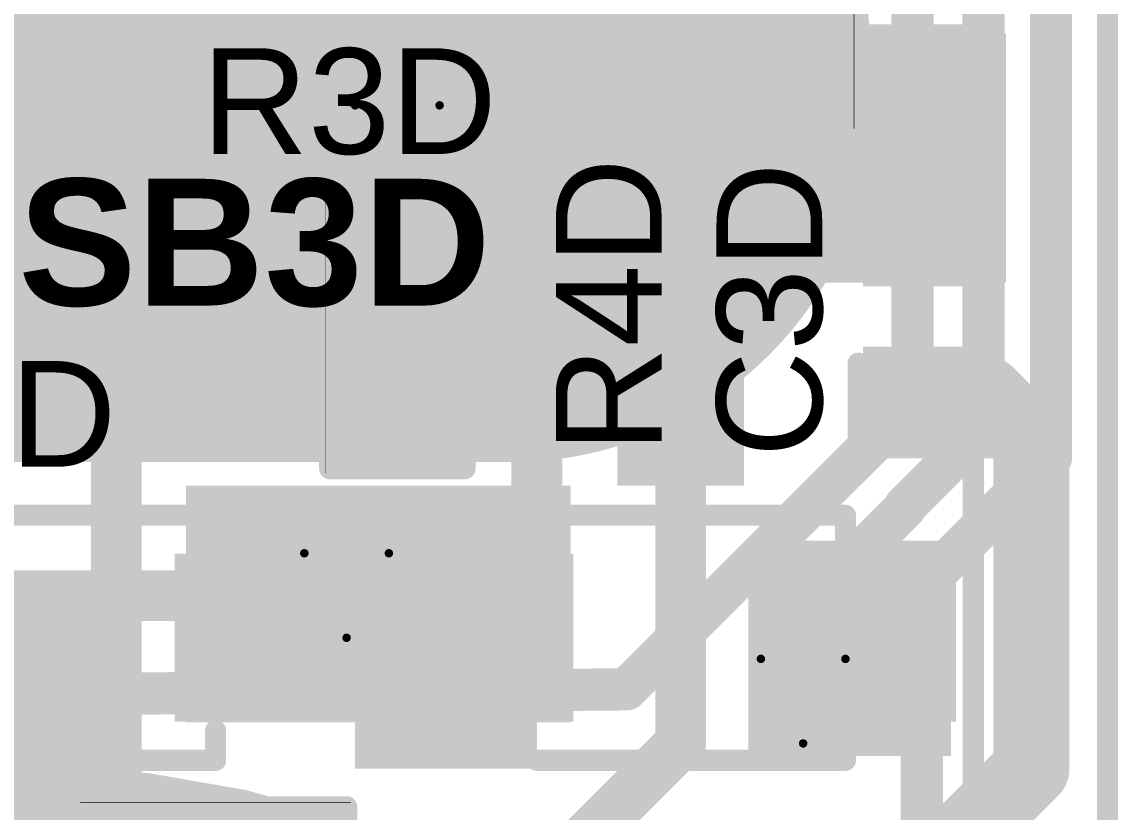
# Model space of a CAD drawing. Header units: inches. Extents: x -4.2 to 12.6, y -6.1 to 3.
# Drawn here: x 0.1475 to 0.4069, y -5.022 to -4.835 of the extents above; entities that cross this region are included whole.
import ezdxf

# ---------------------------------------------------------------- set-up
doc = ezdxf.new("R2010")
doc.units = ezdxf.units.IN
doc.header["$MEASUREMENT"] = 0
for name, color, linetype in [('Board Outline', 216, 'Continuous'), ('Bottom Layer', 5, 'Continuous'), ('Bottom Overlay', 54, 'Continuous'), ('Bottom Paste', 16, 'Continuous'), ('Drill Drawing', 1, 'Continuous'), ('Flex_Ribbon Bottom Coverlay', 6, 'Continuous'), ('Flex_Ribbon Top Overlay', 2, 'Continuous'), ('Top Layer', 1, 'Continuous'), ('Top Paste', 8, 'Continuous'), ('Top Solder', 216, 'Continuous'), ('Via Holes', 16, 'Continuous')]:
    doc.layers.add(name, color=color, linetype=linetype)
doc.styles.add('Arial', font='', dxfattribs={"height": 0.2})
doc.styles.add('Arial_Bold', font='', dxfattribs={"height": 0.2})
doc.styles.get('Arial').set_extended_font_data('Arial')
doc.styles.get('Arial_Bold').set_extended_font_data('Arial', bold=True)

# ---------------------------------------------------------------- blocks, each defined once
blk = doc.blocks.new('S______B______0402_88')
at = {"layer": 'Top Layer'}
for points in [[(-0.0275, -0.0125), (-0.0275, 0.0125), (-0.0095, 0.0125), (-0.0095, -0.0125)], [(0.0095, -0.0125), (0.0095, 0.0125), (0.0275, 0.0125), (0.0275, -0.0125)]]:
    blk.add_hatch(color=1, dxfattribs=at).paths.add_polyline_path(points)
at = {"layer": 'Top Paste'}
for points in [[(-0.0275, -0.0125), (-0.0275, 0.0125), (-0.0095, 0.0125), (-0.0095, -0.0125)], [(0.0095, -0.0125), (0.0095, 0.0125), (0.0275, 0.0125), (0.0275, -0.0125)]]:
    blk.add_hatch(color=8, dxfattribs=at).paths.add_polyline_path(points)
at = {"layer": 'Top Solder'}
for points in [[(-0.02967, -0.01467), (-0.02967, 0.01467), (-0.00733, 0.01467), (-0.00733, -0.01467)], [(-0.02967, -0.01467), (-0.02967, 0.01467), (-0.00733, 0.01467), (-0.00733, -0.01467)], [(0.00733, -0.01467), (0.00733, 0.01467), (0.02967, 0.01467), (0.02967, -0.01467)], [(0.00733, -0.01467), (0.00733, 0.01467), (0.02967, 0.01467), (0.02967, -0.01467)]]:
    blk.add_hatch(color=216, dxfattribs=at).paths.add_polyline_path(points)
at = {"layer": 'Flex_Ribbon Top Overlay'}
for points in [[(-0.031, -0.016, 0.005, 0.005, 0), (-0.031, 0.016, 0.005, 0.005, 0)], [(0.031, 0.016, 0.005, 0.005, 0), (-0.031, 0.016, 0.005, 0.005, 0)], [(0.031, -0.016, 0.005, 0.005, 0), (0.031, 0.016, 0.005, 0.005, 0)], [(0.031, -0.016, 0.005, 0.005, 0), (-0.031, -0.016, 0.005, 0.005, 0)], [(0.032, -0.017, 0.000127, 0.000127, 0), (-0.032, -0.017, 0.000127, 0.000127, 0)]]:
    blk.add_lwpolyline(points, format="xyseb", dxfattribs=at)
for points in [[(-0.03225, 0.016, 0.0025, 0.0025, 1), (-0.02975, 0.016, 0.0025, 0.0025, 1)], [(-0.03225, 0.016, 0.0025, 0.0025, 1), (-0.02975, 0.016, 0.0025, 0.0025, 1)], [(0.02975, 0.016, 0.0025, 0.0025, 1), (0.03225, 0.016, 0.0025, 0.0025, 1)], [(0.02975, 0.016, 0.0025, 0.0025, 1), (0.03225, 0.016, 0.0025, 0.0025, 1)], [(-0.03225, -0.016, 0.0025, 0.0025, 1), (-0.02975, -0.016, 0.0025, 0.0025, 1)], [(-0.03225, -0.016, 0.0025, 0.0025, 1), (-0.02975, -0.016, 0.0025, 0.0025, 1)], [(0.02975, -0.016, 0.0025, 0.0025, 1), (0.03225, -0.016, 0.0025, 0.0025, 1)], [(0.02975, -0.016, 0.0025, 0.0025, 1), (0.03225, -0.016, 0.0025, 0.0025, 1)], [(-0.03203, -0.017, 0.0000635, 0.0000635, 1), (-0.03197, -0.017, 0.0000635, 0.0000635, 1)], [(0.03197, -0.017, 0.0000635, 0.0000635, 1), (0.03203, -0.017, 0.0000635, 0.0000635, 1)]]:
    blk.add_lwpolyline(points, format="xyseb", close=True, dxfattribs=at)
blk = doc.blocks.new('R___0402_151')
at = {"layer": 'Top Layer'}
for points in [[(-0.0275, -0.0125), (-0.0275, 0.0125), (-0.0095, 0.0125), (-0.0095, -0.0125)], [(0.0095, -0.0125), (0.0095, 0.0125), (0.0275, 0.0125), (0.0275, -0.0125)]]:
    blk.add_hatch(color=1, dxfattribs=at).paths.add_polyline_path(points)
at = {"layer": 'Top Paste'}
for points in [[(-0.0275, -0.0125), (-0.0275, 0.0125), (-0.0095, 0.0125), (-0.0095, -0.0125)], [(0.0095, -0.0125), (0.0095, 0.0125), (0.0275, 0.0125), (0.0275, -0.0125)]]:
    blk.add_hatch(color=8, dxfattribs=at).paths.add_polyline_path(points)
at = {"layer": 'Top Solder'}
for points in [[(-0.02967, -0.01467), (-0.02967, 0.01467), (-0.00733, 0.01467), (-0.00733, -0.01467)], [(-0.02967, -0.01467), (-0.02967, 0.01467), (-0.00733, 0.01467), (-0.00733, -0.01467)], [(0.00733, -0.01467), (0.00733, 0.01467), (0.02967, 0.01467), (0.02967, -0.01467)], [(0.00733, -0.01467), (0.00733, 0.01467), (0.02967, 0.01467), (0.02967, -0.01467)]]:
    blk.add_hatch(color=216, dxfattribs=at).paths.add_polyline_path(points)
at = {"layer": 'Flex_Ribbon Top Overlay'}
for points in [[(-0.031, 0.016, 0.005, 0.005, 0), (-0.031, -0.016, 0.005, 0.005, 0)], [(0.031, 0.016, 0.005, 0.005, 0), (-0.031, 0.016, 0.005, 0.005, 0)], [(0.031, 0.016, 0.005, 0.005, 0), (0.031, -0.016, 0.005, 0.005, 0)], [(0.031, -0.016, 0.005, 0.005, 0), (-0.031, -0.016, 0.005, 0.005, 0)], [(0.032, -0.017, 0.000127, 0.000127, 0), (-0.032, -0.017, 0.000127, 0.000127, 0)]]:
    blk.add_lwpolyline(points, format="xyseb", dxfattribs=at)
for points in [[(-0.03225, 0.016, 0.0025, 0.0025, 1), (-0.02975, 0.016, 0.0025, 0.0025, 1)], [(-0.03225, 0.016, 0.0025, 0.0025, 1), (-0.02975, 0.016, 0.0025, 0.0025, 1)], [(0.02975, 0.016, 0.0025, 0.0025, 1), (0.03225, 0.016, 0.0025, 0.0025, 1)], [(0.02975, 0.016, 0.0025, 0.0025, 1), (0.03225, 0.016, 0.0025, 0.0025, 1)], [(-0.03225, -0.016, 0.0025, 0.0025, 1), (-0.02975, -0.016, 0.0025, 0.0025, 1)], [(-0.03225, -0.016, 0.0025, 0.0025, 1), (-0.02975, -0.016, 0.0025, 0.0025, 1)], [(0.02975, -0.016, 0.0025, 0.0025, 1), (0.03225, -0.016, 0.0025, 0.0025, 1)], [(0.02975, -0.016, 0.0025, 0.0025, 1), (0.03225, -0.016, 0.0025, 0.0025, 1)], [(-0.03203, -0.017, 0.0000635, 0.0000635, 1), (-0.03197, -0.017, 0.0000635, 0.0000635, 1)], [(0.03197, -0.017, 0.0000635, 0.0000635, 1), (0.03203, -0.017, 0.0000635, 0.0000635, 1)]]:
    blk.add_lwpolyline(points, format="xyseb", close=True, dxfattribs=at)
blk = doc.blocks.new('R___0402_158')
at = {"layer": 'Top Layer'}
for points in [[(-0.0275, -0.0125), (-0.0275, 0.0125), (-0.0095, 0.0125), (-0.0095, -0.0125)], [(0.0095, -0.0125), (0.0095, 0.0125), (0.0275, 0.0125), (0.0275, -0.0125)]]:
    blk.add_hatch(color=1, dxfattribs=at).paths.add_polyline_path(points)
at = {"layer": 'Top Paste'}
for points in [[(-0.0275, -0.0125), (-0.0275, 0.0125), (-0.0095, 0.0125), (-0.0095, -0.0125)], [(0.0095, -0.0125), (0.0095, 0.0125), (0.0275, 0.0125), (0.0275, -0.0125)]]:
    blk.add_hatch(color=8, dxfattribs=at).paths.add_polyline_path(points)
at = {"layer": 'Top Solder'}
for points in [[(-0.02967, -0.01467), (-0.02967, 0.01467), (-0.00733, 0.01467), (-0.00733, -0.01467)], [(-0.02967, -0.01467), (-0.02967, 0.01467), (-0.00733, 0.01467), (-0.00733, -0.01467)], [(0.00733, -0.01467), (0.00733, 0.01467), (0.02967, 0.01467), (0.02967, -0.01467)], [(0.00733, -0.01467), (0.00733, 0.01467), (0.02967, 0.01467), (0.02967, -0.01467)]]:
    blk.add_hatch(color=216, dxfattribs=at).paths.add_polyline_path(points)
at = {"layer": 'Flex_Ribbon Top Overlay'}
for points in [[(-0.031, -0.016, 0.005, 0.005, 0), (-0.031, 0.016, 0.005, 0.005, 0)], [(0.031, 0.016, 0.005, 0.005, 0), (-0.031, 0.016, 0.005, 0.005, 0)], [(0.031, -0.016, 0.005, 0.005, 0), (0.031, 0.016, 0.005, 0.005, 0)], [(0.031, -0.016, 0.005, 0.005, 0), (-0.031, -0.016, 0.005, 0.005, 0)], [(0.032, -0.017, 0.000127, 0.000127, 0), (-0.032, -0.017, 0.000127, 0.000127, 0)]]:
    blk.add_lwpolyline(points, format="xyseb", dxfattribs=at)
for points in [[(-0.03225, 0.016, 0.0025, 0.0025, 1), (-0.02975, 0.016, 0.0025, 0.0025, 1)], [(-0.03225, 0.016, 0.0025, 0.0025, 1), (-0.02975, 0.016, 0.0025, 0.0025, 1)], [(0.02975, 0.016, 0.0025, 0.0025, 1), (0.03225, 0.016, 0.0025, 0.0025, 1)], [(0.02975, 0.016, 0.0025, 0.0025, 1), (0.03225, 0.016, 0.0025, 0.0025, 1)], [(-0.03225, -0.016, 0.0025, 0.0025, 1), (-0.02975, -0.016, 0.0025, 0.0025, 1)], [(-0.03225, -0.016, 0.0025, 0.0025, 1), (-0.02975, -0.016, 0.0025, 0.0025, 1)], [(0.02975, -0.016, 0.0025, 0.0025, 1), (0.03225, -0.016, 0.0025, 0.0025, 1)], [(0.02975, -0.016, 0.0025, 0.0025, 1), (0.03225, -0.016, 0.0025, 0.0025, 1)], [(-0.03203, -0.017, 0.0000635, 0.0000635, 1), (-0.03197, -0.017, 0.0000635, 0.0000635, 1)], [(0.03197, -0.017, 0.0000635, 0.0000635, 1), (0.03203, -0.017, 0.0000635, 0.0000635, 1)]]:
    blk.add_lwpolyline(points, format="xyseb", close=True, dxfattribs=at)
blk = doc.blocks.new('_EMG________B_200')
at = {"layer": 'Bottom Layer'}
h = blk.add_hatch(color=5, dxfattribs=at)
edge = h.paths.add_edge_path()
edge.add_arc((-0.11417, 0.0005), 0.08268, 90, 270)
edge.add_line((-0.11417, -0.08217), (0.11417, -0.08217))
edge.add_arc((0.11417, 0.0005), 0.08268, 270, 450)
edge.add_line((0.11417, 0.08318), (-0.11417, 0.08318))
at = {"layer": 'Bottom Paste'}
h = blk.add_hatch(color=16, dxfattribs=at)
edge = h.paths.add_edge_path()
edge.add_arc((-0.11417, 0.0005), 0.08268, 90, 270)
edge.add_line((-0.11417, -0.08217), (0.11417, -0.08217))
edge.add_arc((0.11417, 0.0005), 0.08268, 270, 450)
edge.add_line((0.11417, 0.08318), (-0.11417, 0.08318))
at = {"layer": 'Flex_Ribbon Bottom Coverlay'}
h = blk.add_hatch(color=6, dxfattribs=at)
edge = h.paths.add_edge_path()
edge.add_arc((-0.11417, 0.0005), 0.08668, 90, 270)
edge.add_line((-0.11417, -0.08617), (0.11417, -0.08617))
edge.add_arc((0.11417, 0.0005), 0.08668, 270, 450)
edge.add_line((0.11417, 0.08718), (-0.11417, 0.08718))
h = blk.add_hatch(color=6, dxfattribs=at)
edge = h.paths.add_edge_path()
edge.add_arc((-0.11417, 0.0005), 0.08668, 90, 270)
edge.add_line((-0.11417, -0.08617), (0.11417, -0.08617))
edge.add_arc((0.11417, 0.0005), 0.08668, 270, 450)
edge.add_line((0.11417, 0.08718), (-0.11417, 0.08718))
at = {"layer": 'Bottom Overlay'}
blk.add_lwpolyline([(0.22375, -0.43172, 0.005, 0.005, 0), (0.22375, 0.43172, 0.005, 0.005, 0)], format="xyseb", dxfattribs=at)
blk = doc.blocks.new('SOD_323_214')
at = {"layer": 'Flex_Ribbon Top Overlay'}
for points in [[(-0.079, 0.019), (-0.036, 0.019), (-0.036, 0.031), (-0.079, 0.031)], [(-0.079, -0.02), (-0.062, -0.02), (-0.062, 0.02), (-0.079, 0.02)], [(-0.079, -0.031), (-0.036, -0.031), (-0.036, -0.019), (-0.079, -0.019)]]:
    blk.add_hatch(color=2, dxfattribs=at).paths.add_polyline_path(points)
at = {"layer": 'Top Layer'}
for points in [[(-0.02953, -0.01772), (-0.06102, -0.01772), (-0.06102, 0.01772), (-0.02953, 0.01772)], [(0.06102, -0.01772), (0.02953, -0.01772), (0.02953, 0.01772), (0.06102, 0.01772)]]:
    blk.add_hatch(color=1, dxfattribs=at).paths.add_polyline_path(points)
at = {"layer": 'Top Paste'}
for points in [[(-0.02953, -0.01772), (-0.06102, -0.01772), (-0.06102, 0.01772), (-0.02953, 0.01772)], [(0.06102, -0.01772), (0.02953, -0.01772), (0.02953, 0.01772), (0.06102, 0.01772)]]:
    blk.add_hatch(color=8, dxfattribs=at).paths.add_polyline_path(points)
at = {"layer": 'Top Solder'}
for points in [[(-0.02736, -0.01988), (-0.06319, -0.01988), (-0.06319, 0.01988), (-0.02736, 0.01988)], [(-0.02736, -0.01988), (-0.06319, -0.01988), (-0.06319, 0.01988), (-0.02736, 0.01988)], [(0.06319, -0.01988), (0.02736, -0.01988), (0.02736, 0.01988), (0.06319, 0.01988)], [(0.06319, -0.01988), (0.02736, -0.01988), (0.02736, 0.01988), (0.06319, 0.01988)]]:
    blk.add_hatch(color=216, dxfattribs=at).paths.add_polyline_path(points)
at = {"layer": 'Flex_Ribbon Top Overlay'}
for points in [[(-0.036, 0.029, 0.005, 0.005, 0), (0.037, 0.029, 0.005, 0.005, 0)], [(0.037, 0.022, 0.005, 0.005, 0), (0.037, 0.029, 0.005, 0.005, 0)], [(0.037, -0.029, 0.005, 0.005, 0), (0.037, -0.022, 0.005, 0.005, 0)], [(-0.036, -0.029, 0.005, 0.005, 0), (0.037, -0.029, 0.005, 0.005, 0)]]:
    blk.add_lwpolyline(points, format="xyseb", dxfattribs=at)
for points in [[(-0.03725, 0.029, 0.0025, 0.0025, 1), (-0.03475, 0.029, 0.0025, 0.0025, 1)], [(0.03575, 0.029, 0.0025, 0.0025, 1), (0.03825, 0.029, 0.0025, 0.0025, 1)], [(0.03575, 0.029, 0.0025, 0.0025, 1), (0.03825, 0.029, 0.0025, 0.0025, 1)], [(0.03575, 0.022, 0.0025, 0.0025, 1), (0.03825, 0.022, 0.0025, 0.0025, 1)], [(0.03575, -0.022, 0.0025, 0.0025, 1), (0.03825, -0.022, 0.0025, 0.0025, 1)], [(-0.03725, -0.029, 0.0025, 0.0025, 1), (-0.03475, -0.029, 0.0025, 0.0025, 1)], [(0.03575, -0.029, 0.0025, 0.0025, 1), (0.03825, -0.029, 0.0025, 0.0025, 1)], [(0.03575, -0.029, 0.0025, 0.0025, 1), (0.03825, -0.029, 0.0025, 0.0025, 1)]]:
    blk.add_lwpolyline(points, format="xyseb", close=True, dxfattribs=at)
blk = doc.blocks.new('SOD_323_221')
at = {"layer": 'Flex_Ribbon Top Overlay'}
for points in [[(-0.079, 0.019), (-0.036, 0.019), (-0.036, 0.031), (-0.079, 0.031)], [(-0.079, -0.02), (-0.062, -0.02), (-0.062, 0.02), (-0.079, 0.02)], [(-0.079, -0.031), (-0.036, -0.031), (-0.036, -0.019), (-0.079, -0.019)]]:
    blk.add_hatch(color=2, dxfattribs=at).paths.add_polyline_path(points)
at = {"layer": 'Top Layer'}
for points in [[(-0.02953, -0.01772), (-0.06102, -0.01772), (-0.06102, 0.01772), (-0.02953, 0.01772)], [(0.06102, -0.01772), (0.02953, -0.01772), (0.02953, 0.01772), (0.06102, 0.01772)]]:
    blk.add_hatch(color=1, dxfattribs=at).paths.add_polyline_path(points)
at = {"layer": 'Top Paste'}
for points in [[(-0.02953, -0.01772), (-0.06102, -0.01772), (-0.06102, 0.01772), (-0.02953, 0.01772)], [(0.06102, -0.01772), (0.02953, -0.01772), (0.02953, 0.01772), (0.06102, 0.01772)]]:
    blk.add_hatch(color=8, dxfattribs=at).paths.add_polyline_path(points)
at = {"layer": 'Top Solder'}
for points in [[(-0.02736, -0.01988), (-0.06319, -0.01988), (-0.06319, 0.01988), (-0.02736, 0.01988)], [(-0.02736, -0.01988), (-0.06319, -0.01988), (-0.06319, 0.01988), (-0.02736, 0.01988)], [(0.06319, -0.01988), (0.02736, -0.01988), (0.02736, 0.01988), (0.06319, 0.01988)], [(0.06319, -0.01988), (0.02736, -0.01988), (0.02736, 0.01988), (0.06319, 0.01988)]]:
    blk.add_hatch(color=216, dxfattribs=at).paths.add_polyline_path(points)
at = {"layer": 'Flex_Ribbon Top Overlay'}
for points in [[(-0.036, 0.029, 0.005, 0.005, 0), (0.037, 0.029, 0.005, 0.005, 0)], [(0.037, 0.022, 0.005, 0.005, 0), (0.037, 0.029, 0.005, 0.005, 0)], [(0.037, -0.029, 0.005, 0.005, 0), (0.037, -0.022, 0.005, 0.005, 0)], [(-0.036, -0.029, 0.005, 0.005, 0), (0.037, -0.029, 0.005, 0.005, 0)]]:
    blk.add_lwpolyline(points, format="xyseb", dxfattribs=at)
for points in [[(-0.03725, 0.029, 0.0025, 0.0025, 1), (-0.03475, 0.029, 0.0025, 0.0025, 1)], [(0.03575, 0.029, 0.0025, 0.0025, 1), (0.03825, 0.029, 0.0025, 0.0025, 1)], [(0.03575, 0.029, 0.0025, 0.0025, 1), (0.03825, 0.029, 0.0025, 0.0025, 1)], [(0.03575, 0.022, 0.0025, 0.0025, 1), (0.03825, 0.022, 0.0025, 0.0025, 1)], [(0.03575, -0.022, 0.0025, 0.0025, 1), (0.03825, -0.022, 0.0025, 0.0025, 1)], [(-0.03725, -0.029, 0.0025, 0.0025, 1), (-0.03475, -0.029, 0.0025, 0.0025, 1)], [(0.03575, -0.029, 0.0025, 0.0025, 1), (0.03825, -0.029, 0.0025, 0.0025, 1)], [(0.03575, -0.029, 0.0025, 0.0025, 1), (0.03825, -0.029, 0.0025, 0.0025, 1)]]:
    blk.add_lwpolyline(points, format="xyseb", close=True, dxfattribs=at)
blk = doc.blocks.new('C___0402_249')
at = {"layer": 'Top Layer'}
for points in [[(-0.0275, -0.0125), (-0.0275, 0.0125), (-0.0095, 0.0125), (-0.0095, -0.0125)], [(0.0095, -0.0125), (0.0095, 0.0125), (0.0275, 0.0125), (0.0275, -0.0125)]]:
    blk.add_hatch(color=1, dxfattribs=at).paths.add_polyline_path(points)
at = {"layer": 'Top Paste'}
for points in [[(-0.0275, -0.0125), (-0.0275, 0.0125), (-0.0095, 0.0125), (-0.0095, -0.0125)], [(0.0095, -0.0125), (0.0095, 0.0125), (0.0275, 0.0125), (0.0275, -0.0125)]]:
    blk.add_hatch(color=8, dxfattribs=at).paths.add_polyline_path(points)
at = {"layer": 'Top Solder'}
for points in [[(-0.02986, -0.01486), (-0.02986, 0.01486), (-0.00714, 0.01486), (-0.00714, -0.01486)], [(-0.02986, -0.01486), (-0.02986, 0.01486), (-0.00714, 0.01486), (-0.00714, -0.01486)], [(0.00714, -0.01486), (0.00714, 0.01486), (0.02986, 0.01486), (0.02986, -0.01486)], [(0.00714, -0.01486), (0.00714, 0.01486), (0.02986, 0.01486), (0.02986, -0.01486)]]:
    blk.add_hatch(color=216, dxfattribs=at).paths.add_polyline_path(points)
at = {"layer": 'Flex_Ribbon Top Overlay'}
for points in [[(-0.031, 0.016, 0.005, 0.005, 0), (-0.011, 0.016, 0.005, 0.005, 0)], [(-0.031, 0.016, 0.005, 0.005, 0), (-0.031, -0.016, 0.005, 0.005, 0)], [(0.011, 0.016, 0.005, 0.005, 0), (0.031, 0.016, 0.005, 0.005, 0)], [(0.031, 0.016, 0.005, 0.005, 0), (0.031, -0.016, 0.005, 0.005, 0)], [(-0.031, -0.016, 0.005, 0.005, 0), (-0.011, -0.016, 0.005, 0.005, 0)], [(0.011, -0.016, 0.005, 0.005, 0), (0.031, -0.016, 0.005, 0.005, 0)]]:
    blk.add_lwpolyline(points, format="xyseb", dxfattribs=at)
for points in [[(-0.03225, 0.016, 0.0025, 0.0025, 1), (-0.02975, 0.016, 0.0025, 0.0025, 1)], [(-0.03225, 0.016, 0.0025, 0.0025, 1), (-0.02975, 0.016, 0.0025, 0.0025, 1)], [(-0.01225, 0.016, 0.0025, 0.0025, 1), (-0.00975, 0.016, 0.0025, 0.0025, 1)], [(0.00975, 0.016, 0.0025, 0.0025, 1), (0.01225, 0.016, 0.0025, 0.0025, 1)], [(0.02975, 0.016, 0.0025, 0.0025, 1), (0.03225, 0.016, 0.0025, 0.0025, 1)], [(0.02975, 0.016, 0.0025, 0.0025, 1), (0.03225, 0.016, 0.0025, 0.0025, 1)], [(-0.03225, -0.016, 0.0025, 0.0025, 1), (-0.02975, -0.016, 0.0025, 0.0025, 1)], [(-0.03225, -0.016, 0.0025, 0.0025, 1), (-0.02975, -0.016, 0.0025, 0.0025, 1)], [(-0.01225, -0.016, 0.0025, 0.0025, 1), (-0.00975, -0.016, 0.0025, 0.0025, 1)], [(0.00975, -0.016, 0.0025, 0.0025, 1), (0.01225, -0.016, 0.0025, 0.0025, 1)], [(0.02975, -0.016, 0.0025, 0.0025, 1), (0.03225, -0.016, 0.0025, 0.0025, 1)], [(0.02975, -0.016, 0.0025, 0.0025, 1), (0.03225, -0.016, 0.0025, 0.0025, 1)]]:
    blk.add_lwpolyline(points, format="xyseb", close=True, dxfattribs=at)

msp = doc.modelspace()

# ---------------------------------------------------------------- hatches: boundary and pattern name
at = {"layer": 'Bottom Layer'}
h = msp.add_hatch(color=5, dxfattribs=at)
edge = h.paths.add_edge_path()
edge.add_arc((0.23635, -4.86478), 0.01181, 0, 360)
h = msp.add_hatch(color=5, dxfattribs=at)
edge = h.paths.add_edge_path()
edge.add_arc((0.22435, -4.97078), 0.01181, 0, 360)
h = msp.add_hatch(color=5, dxfattribs=at)
edge = h.paths.add_edge_path()
edge.add_arc((0.33235, -4.99578), 0.01181, 0, 360)
at = {"layer": 'Top Layer'}
for points in [[(0.28837, -4.94478), (0.31837, -4.94478), (0.31837, -4.79878), (0.28837, -4.79878)], [(0.33337, -4.89678), (0.38037, -4.89678), (0.38037, -4.83778), (0.33337, -4.83778)], [(0.33337, -4.85778), (0.38037, -4.85778), (0.38037, -4.83778), (0.33337, -4.83778)], [(0.19135, -4.93778), (0.25135, -4.93778), (0.25135, -4.91178), (0.19135, -4.91178)], [(0.18635, -5.00078), (0.27735, -5.00078), (0.27735, -4.94478), (0.18635, -4.94478)], [(0.31935, -5.00878), (0.36735, -5.00878), (0.36735, -4.95778), (0.31935, -4.95778)], [(0.09535, -5.05078), (0.17535, -5.05078), (0.17535, -4.96478), (0.09535, -4.96478)]]:
    msp.add_hatch(color=1, dxfattribs=at).paths.add_polyline_path(points)
h = msp.add_hatch(color=1, dxfattribs=at)
edge = h.paths.add_edge_path()
edge.add_arc((0.23635, -4.86478), 0.01181, 0, 360)
h = msp.add_hatch(color=1, dxfattribs=at)
edge = h.paths.add_edge_path()
edge.add_arc((0.22435, -4.97078), 0.01181, 0, 360)
h = msp.add_hatch(color=1, dxfattribs=at)
edge = h.paths.add_edge_path()
edge.add_arc((0.33235, -4.99578), 0.01181, 0, 360)
at = {"layer": 'Via Holes'}
h = msp.add_hatch(color=7, dxfattribs=at)
edge = h.paths.add_edge_path()
edge.add_arc((0.23635, -4.86478), 0.00591, 0, 360)
h = msp.add_hatch(color=7, dxfattribs=at)
edge = h.paths.add_edge_path()
edge.add_arc((0.22435, -4.97078), 0.00591, 0, 360)
h = msp.add_hatch(color=7, dxfattribs=at)
edge = h.paths.add_edge_path()
edge.add_arc((0.33235, -4.99578), 0.00591, 0, 360)

# ---------------------------------------------------------------- linework, layer by layer
at = {"layer": 'Board Outline'}
msp.add_lwpolyline([(0.40435, -4.42332, 0.005, 0.005, 0), (0.40435, -5.28378, 0.005, 0.005, 0)], format="xyseb", dxfattribs=at)
at = {"layer": 'Bottom Layer'}
for points in [[(0.39099, -4.93815, 0.01, 0.01, 0), (0.39099, -4.76942, 0.01, 0.01, 0)], [(0.37499, -4.93115, 0.01, 0.01, 0), (0.37499, -4.7899, 0.01, 0.01, 0)], [(0.35819, -4.92532, 0.01, 0.01, 0), (0.35819, -4.80662, 0.01, 0.01, 0)], [(0.31635, -4.96716, 0.01, 0.01, 0), (0.35819, -4.92532, 0.01, 0.01, 0)], [(0.35643, -4.9497, 0.01, 0.01, 0), (0.37499, -4.93115, 0.01, 0.01, 0)], [(0.3604, -4.96874, 0.01, 0.01, 0), (0.39099, -4.93815, 0.01, 0.01, 0)], [(0.33235, -4.97416, 0.01, 0.01, 0), (0.35643, -4.95008, 0.01, 0.01, 0)], [(0.35643, -4.95008, 0.01, 0.01, 0), (0.35643, -4.9497, 0.01, 0.01, 0)], [(0.29052, -4.99298, 0.01, 0.01, 0), (0.31635, -4.96716, 0.01, 0.01, 0)], [(-0.04665, -4.97078, 0.012, 0.012, 0), (0.22435, -4.97078, 0.012, 0.012, 0)], [(0.22435, -4.97078, 0.012, 0.012, 0), (0.22459, -4.97078, 0.012, 0.012, 0)], [(0.3604, -5.02983, 0.01, 0.01, 0), (0.3604, -4.96874, 0.01, 0.01, 0)], [(0.33235, -4.99578, 0.01, 0.01, 0), (0.33235, -4.97416, 0.01, 0.01, 0)], [(-0.02761, -4.99574, 0.01, 0.01, 0), (0.22011, -4.99359, 0.01, 0.01, 0)], [(0.22011, -4.99359, 0.01, 0.01, 0), (0.2202, -4.99359, 0.01, 0.01, 0)], [(0.2202, -4.99359, 0.01, 0.01, 0), (0.23238, -4.99359, 0.01, 0.01, 0)], [(0.23238, -4.99359, 0.01, 0.01, 0), (0.23533, -4.99346, 0.01, 0.01, 0)], [(0.23533, -4.99346, 0.01, 0.01, 0), (0.29052, -4.99298, 0.01, 0.01, 0)], [(-0.02265, -5.09928, 0.02, 0.02, -1.34747), (0.20885, -5.46541, 0.02, 0.02, 0)]]:
    msp.add_lwpolyline(points, format="xyseb", dxfattribs=at)
for points in [[(0.35569, -4.92532, 0.005, 0.005, 1), (0.36069, -4.92532, 0.005, 0.005, 1)], [(0.35569, -4.92532, 0.005, 0.005, 1), (0.36069, -4.92532, 0.005, 0.005, 1)], [(0.37249, -4.93115, 0.005, 0.005, 1), (0.37749, -4.93115, 0.005, 0.005, 1)], [(0.37249, -4.93115, 0.005, 0.005, 1), (0.37749, -4.93115, 0.005, 0.005, 1)], [(0.38849, -4.93815, 0.005, 0.005, 1), (0.39349, -4.93815, 0.005, 0.005, 1)], [(0.38849, -4.93815, 0.005, 0.005, 1), (0.39349, -4.93815, 0.005, 0.005, 1)], [(0.35393, -4.9497, 0.005, 0.005, 1), (0.35893, -4.9497, 0.005, 0.005, 1)], [(0.35393, -4.9497, 0.005, 0.005, 1), (0.35893, -4.9497, 0.005, 0.005, 1)], [(0.35393, -4.95008, 0.005, 0.005, 1), (0.35893, -4.95008, 0.005, 0.005, 1)], [(0.35393, -4.95008, 0.005, 0.005, 1), (0.35893, -4.95008, 0.005, 0.005, 1)], [(0.31385, -4.96716, 0.005, 0.005, 1), (0.31885, -4.96716, 0.005, 0.005, 1)], [(0.31385, -4.96716, 0.005, 0.005, 1), (0.31885, -4.96716, 0.005, 0.005, 1)], [(0.22135, -4.97078, 0.006, 0.006, 1), (0.22735, -4.97078, 0.006, 0.006, 1)], [(0.22135, -4.97078, 0.006, 0.006, 1), (0.22735, -4.97078, 0.006, 0.006, 1)], [(0.22159, -4.97078, 0.006, 0.006, 1), (0.22759, -4.97078, 0.006, 0.006, 1)], [(0.3579, -4.96874, 0.005, 0.005, 1), (0.3629, -4.96874, 0.005, 0.005, 1)], [(0.3579, -4.96874, 0.005, 0.005, 1), (0.3629, -4.96874, 0.005, 0.005, 1)], [(0.32985, -4.97416, 0.005, 0.005, 1), (0.33485, -4.97416, 0.005, 0.005, 1)], [(0.32985, -4.97416, 0.005, 0.005, 1), (0.33485, -4.97416, 0.005, 0.005, 1)], [(0.21761, -4.99359, 0.005, 0.005, 1), (0.22261, -4.99359, 0.005, 0.005, 1)], [(0.21761, -4.99359, 0.005, 0.005, 1), (0.22261, -4.99359, 0.005, 0.005, 1)], [(0.2177, -4.99359, 0.005, 0.005, 1), (0.2227, -4.99359, 0.005, 0.005, 1)], [(0.2177, -4.99359, 0.005, 0.005, 1), (0.2227, -4.99359, 0.005, 0.005, 1)], [(0.22988, -4.99359, 0.005, 0.005, 1), (0.23488, -4.99359, 0.005, 0.005, 1)], [(0.22988, -4.99359, 0.005, 0.005, 1), (0.23488, -4.99359, 0.005, 0.005, 1)], [(0.23283, -4.99346, 0.005, 0.005, 1), (0.23783, -4.99346, 0.005, 0.005, 1)], [(0.23283, -4.99346, 0.005, 0.005, 1), (0.23783, -4.99346, 0.005, 0.005, 1)], [(0.28802, -4.99298, 0.005, 0.005, 1), (0.29302, -4.99298, 0.005, 0.005, 1)], [(0.28802, -4.99298, 0.005, 0.005, 1), (0.29302, -4.99298, 0.005, 0.005, 1)], [(0.32985, -4.99578, 0.005, 0.005, 1), (0.33485, -4.99578, 0.005, 0.005, 1)]]:
    msp.add_lwpolyline(points, format="xyseb", close=True, dxfattribs=at)
at = {"layer": 'Drill Drawing'}
for points in [[(0.22635, -4.85478, 0.002, 0.002, 0), (0.24635, -4.85478, 0.002, 0.002, 0)], [(0.22635, -4.85478, 0.002, 0.002, 0), (0.23635, -4.87478, 0.002, 0.002, 0)], [(0.23635, -4.87478, 0.002, 0.002, 0), (0.24635, -4.85478, 0.002, 0.002, 0)], [(0.21435, -4.96078, 0.002, 0.002, 0), (0.23435, -4.96078, 0.002, 0.002, 0)], [(0.21435, -4.96078, 0.002, 0.002, 0), (0.22435, -4.98078, 0.002, 0.002, 0)], [(0.22435, -4.98078, 0.002, 0.002, 0), (0.23435, -4.96078, 0.002, 0.002, 0)], [(0.32235, -4.98578, 0.002, 0.002, 0), (0.34235, -4.98578, 0.002, 0.002, 0)], [(0.32235, -4.98578, 0.002, 0.002, 0), (0.33235, -5.00578, 0.002, 0.002, 0)], [(0.33235, -5.00578, 0.002, 0.002, 0), (0.34235, -4.98578, 0.002, 0.002, 0)]]:
    msp.add_lwpolyline(points, format="xyseb", dxfattribs=at)
for points in [[(0.22585, -4.85478, 0.001, 0.001, 1), (0.22685, -4.85478, 0.001, 0.001, 1)], [(0.22585, -4.85478, 0.001, 0.001, 1), (0.22685, -4.85478, 0.001, 0.001, 1)], [(0.24585, -4.85478, 0.001, 0.001, 1), (0.24685, -4.85478, 0.001, 0.001, 1)], [(0.24585, -4.85478, 0.001, 0.001, 1), (0.24685, -4.85478, 0.001, 0.001, 1)], [(0.23585, -4.87478, 0.001, 0.001, 1), (0.23685, -4.87478, 0.001, 0.001, 1)], [(0.23585, -4.87478, 0.001, 0.001, 1), (0.23685, -4.87478, 0.001, 0.001, 1)], [(0.21385, -4.96078, 0.001, 0.001, 1), (0.21485, -4.96078, 0.001, 0.001, 1)], [(0.21385, -4.96078, 0.001, 0.001, 1), (0.21485, -4.96078, 0.001, 0.001, 1)], [(0.23385, -4.96078, 0.001, 0.001, 1), (0.23485, -4.96078, 0.001, 0.001, 1)], [(0.23385, -4.96078, 0.001, 0.001, 1), (0.23485, -4.96078, 0.001, 0.001, 1)], [(0.22385, -4.98078, 0.001, 0.001, 1), (0.22485, -4.98078, 0.001, 0.001, 1)], [(0.22385, -4.98078, 0.001, 0.001, 1), (0.22485, -4.98078, 0.001, 0.001, 1)], [(0.32185, -4.98578, 0.001, 0.001, 1), (0.32285, -4.98578, 0.001, 0.001, 1)], [(0.32185, -4.98578, 0.001, 0.001, 1), (0.32285, -4.98578, 0.001, 0.001, 1)], [(0.34185, -4.98578, 0.001, 0.001, 1), (0.34285, -4.98578, 0.001, 0.001, 1)], [(0.34185, -4.98578, 0.001, 0.001, 1), (0.34285, -4.98578, 0.001, 0.001, 1)], [(0.33185, -5.00578, 0.001, 0.001, 1), (0.33285, -5.00578, 0.001, 0.001, 1)], [(0.33185, -5.00578, 0.001, 0.001, 1), (0.33285, -5.00578, 0.001, 0.001, 1)]]:
    msp.add_lwpolyline(points, format="xyseb", close=True, dxfattribs=at)
at = {"layer": 'Top Layer'}
for points in [[(0.16985, -5.03478, 0.012, 0.012, 0), (0.16985, -4.75078, 0.012, 0.012, 0)], [(0.19735, -4.91843, 0.01, 0.01, 0), (0.19735, -4.76535, 0.01, 0.01, 0)], [(0.26935, -4.97151, 0.012, 0.012, 0), (0.26935, -4.81241, 0.012, 0.012, 0)], [(0.30337, -5.00578, 0.012, 0.012, 0), (0.30337, -4.83578, 0.012, 0.012, 0)], [(0.23635, -4.89128, 0.012, 0.012, 0), (0.23635, -4.86478, 0.012, 0.012, 0)], [(0.19735, -4.91843, 0.01, 0.01, 0), (0.20321, -4.92428, 0.01, 0.01, 0)], [(0.36137, -4.92328, 0.018, 0.018, 0), (0.37581, -4.92328, 0.018, 0.018, 0)], [(0.37581, -4.92328, 0.018, 0.018, 0), (0.38635, -4.93383, 0.018, 0.018, 0)], [(0.20321, -4.92428, 0.01, 0.01, 0), (0.23235, -4.92428, 0.01, 0.01, 0)], [(0.23235, -4.92428, 0.01, 0.01, 0), (0.23635, -4.92828, 0.01, 0.01, 0)], [(0.38635, -5.01178, 0.018, 0.018, 0), (0.38635, -4.93383, 0.018, 0.018, 0)], [(0.22435, -4.96778, 0.012, 0.012, 0), (0.22435, -4.96078, 0.012, 0.012, 0)], [(0.22135, -4.96778, 0.012, 0.012, 0), (0.22435, -4.96778, 0.012, 0.012, 0)], [(0.26008, -4.98078, 0.01, 0.01, 0), (0.26935, -4.97151, 0.01, 0.01, 0)], [(0.35063, -4.98275, 0.01, 0.01, 0), (0.35063, -4.98078, 0.01, 0.01, 0)], [(0.33988, -4.9935, 0.01, 0.01, 0), (0.35063, -4.98275, 0.01, 0.01, 0)], [(0.33235, -4.99578, 0.01, 0.01, 0), (0.33463, -4.9935, 0.01, 0.01, 0)], [(0.33463, -4.9935, 0.01, 0.01, 0), (0.33988, -4.9935, 0.01, 0.01, 0)], [(0.27237, -5.03678, 0.012, 0.012, 0), (0.30337, -5.00578, 0.012, 0.012, 0)], [(0.33235, -5.06578, 0.018, 0.018, 0), (0.38635, -5.01178, 0.018, 0.018, 0)]]:
    msp.add_lwpolyline(points, format="xyseb", dxfattribs=at)
for points in [[(0.30037, -4.83578, 0.006, 0.006, 1), (0.30637, -4.83578, 0.006, 0.006, 1)], [(0.23335, -4.86478, 0.006, 0.006, 1), (0.23935, -4.86478, 0.006, 0.006, 1)], [(0.23335, -4.89128, 0.006, 0.006, 1), (0.23935, -4.89128, 0.006, 0.006, 1)], [(0.19485, -4.91843, 0.005, 0.005, 1), (0.19985, -4.91843, 0.005, 0.005, 1)], [(0.19485, -4.91843, 0.005, 0.005, 1), (0.19985, -4.91843, 0.005, 0.005, 1)], [(0.35687, -4.92328, 0.009, 0.009, 1), (0.36587, -4.92328, 0.009, 0.009, 1)], [(0.37131, -4.92328, 0.009, 0.009, 1), (0.38031, -4.92328, 0.009, 0.009, 1)], [(0.37131, -4.92328, 0.009, 0.009, 1), (0.38031, -4.92328, 0.009, 0.009, 1)], [(0.20071, -4.92428, 0.005, 0.005, 1), (0.20571, -4.92428, 0.005, 0.005, 1)], [(0.20071, -4.92428, 0.005, 0.005, 1), (0.20571, -4.92428, 0.005, 0.005, 1)], [(0.22985, -4.92428, 0.005, 0.005, 1), (0.23485, -4.92428, 0.005, 0.005, 1)], [(0.22985, -4.92428, 0.005, 0.005, 1), (0.23485, -4.92428, 0.005, 0.005, 1)], [(0.23385, -4.92828, 0.005, 0.005, 1), (0.23885, -4.92828, 0.005, 0.005, 1)], [(0.38185, -4.93383, 0.009, 0.009, 1), (0.39085, -4.93383, 0.009, 0.009, 1)], [(0.38185, -4.93383, 0.009, 0.009, 1), (0.39085, -4.93383, 0.009, 0.009, 1)], [(0.22135, -4.96078, 0.006, 0.006, 1), (0.22735, -4.96078, 0.006, 0.006, 1)], [(0.21835, -4.96778, 0.006, 0.006, 1), (0.22435, -4.96778, 0.006, 0.006, 1)], [(0.22135, -4.96778, 0.006, 0.006, 1), (0.22735, -4.96778, 0.006, 0.006, 1)], [(0.22135, -4.96778, 0.006, 0.006, 1), (0.22735, -4.96778, 0.006, 0.006, 1)], [(0.26635, -4.97151, 0.006, 0.006, 1), (0.27235, -4.97151, 0.006, 0.006, 1)], [(0.26685, -4.97151, 0.005, 0.005, 1), (0.27185, -4.97151, 0.005, 0.005, 1)], [(0.25758, -4.98078, 0.005, 0.005, 1), (0.26258, -4.98078, 0.005, 0.005, 1)], [(0.34813, -4.98078, 0.005, 0.005, 1), (0.35313, -4.98078, 0.005, 0.005, 1)], [(0.34813, -4.98275, 0.005, 0.005, 1), (0.35313, -4.98275, 0.005, 0.005, 1)], [(0.34813, -4.98275, 0.005, 0.005, 1), (0.35313, -4.98275, 0.005, 0.005, 1)], [(0.33213, -4.9935, 0.005, 0.005, 1), (0.33713, -4.9935, 0.005, 0.005, 1)], [(0.33213, -4.9935, 0.005, 0.005, 1), (0.33713, -4.9935, 0.005, 0.005, 1)], [(0.33738, -4.9935, 0.005, 0.005, 1), (0.34238, -4.9935, 0.005, 0.005, 1)], [(0.33738, -4.9935, 0.005, 0.005, 1), (0.34238, -4.9935, 0.005, 0.005, 1)], [(0.32985, -4.99578, 0.005, 0.005, 1), (0.33485, -4.99578, 0.005, 0.005, 1)], [(0.30037, -5.00578, 0.006, 0.006, 1), (0.30637, -5.00578, 0.006, 0.006, 1)], [(0.30037, -5.00578, 0.006, 0.006, 1), (0.30637, -5.00578, 0.006, 0.006, 1)], [(0.38185, -5.01178, 0.009, 0.009, 1), (0.39085, -5.01178, 0.009, 0.009, 1)], [(0.38185, -5.01178, 0.009, 0.009, 1), (0.39085, -5.01178, 0.009, 0.009, 1)]]:
    msp.add_lwpolyline(points, format="xyseb", close=True, dxfattribs=at)

# ---------------------------------------------------------------- block references
for name, p in [('_EMG________B_200', (0.14886, -4.85305)), ('SOD_323_214', (0.15635, -4.98078)), ('SOD_323_221', (0.30535, -4.98078))]:
    msp.add_blockref(name, p)
for name, p, rotation in [('R___0402_158', (0.36137, -4.82828), 270), ('C___0402_249', (0.36137, -4.90478), 90), ('S______B______0402_88', (0.23635, -4.90978), 270), ('R___0402_151', (0.19335, -5.03678), 180)]:
    msp.add_blockref(name, p, dxfattribs=dict(rotation=rotation))

# ---------------------------------------------------------------- texts
at = {"layer": 'Flex_Ribbon Top Overlay'}
for s, height, style, p in [('R3D', 0.025, 'Arial', (0.19003, -4.86628)), ('SB3D', 0.03, 'Arial_Bold', (0.14668, -4.90216)), ('D2D', 0.025, 'Arial', (0.10003, -4.94028))]:
    msp.add_text(s, height=height, dxfattribs=dict(at, style=style)).set_placement(p)
at = {"layer": 'Flex_Ribbon Top Overlay', "style": 'Arial'}
for s, p in [('R4D', (0.29885, -4.93711)), ('C3D', (0.33685, -4.93811))]:
    msp.add_text(s, height=0.025, rotation=90, dxfattribs=at).set_placement(p)

doc.saveas('drawing.dxf')
